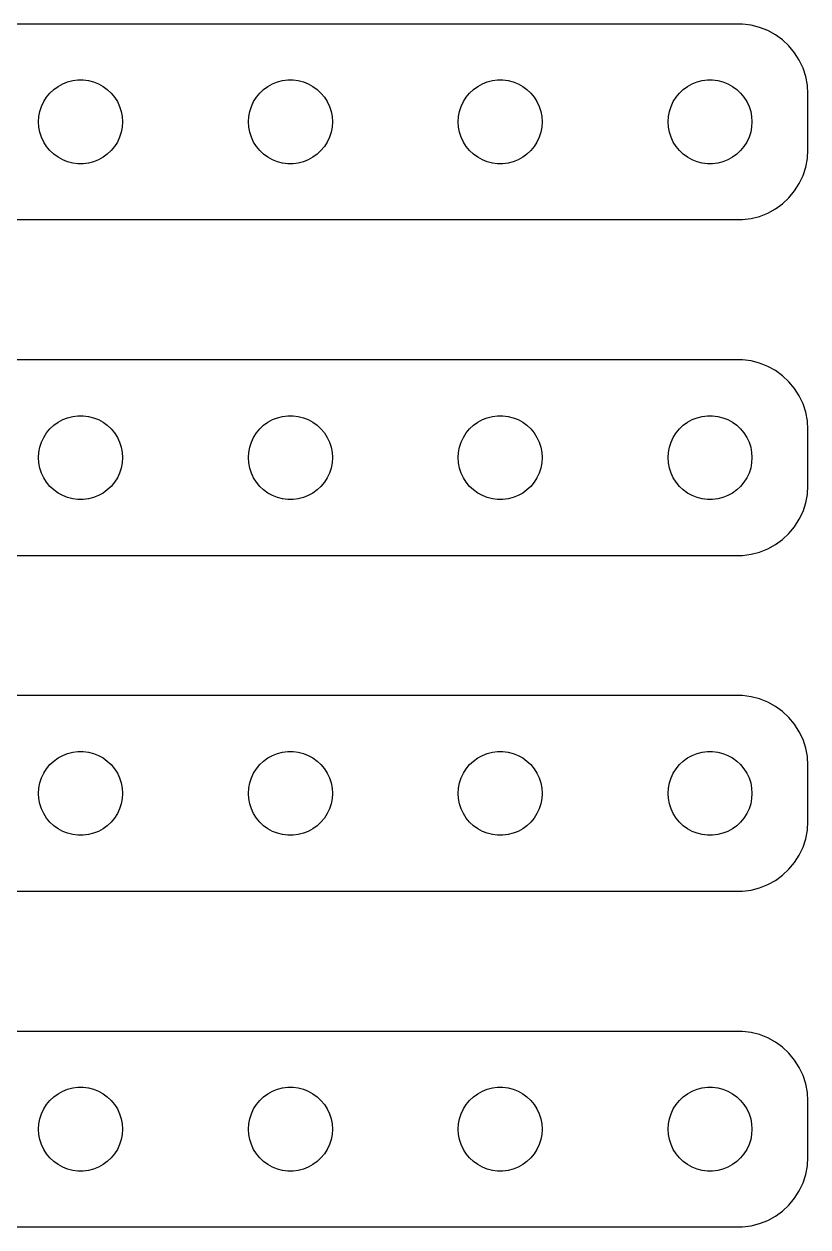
# Model space of a CAD drawing. Header units: metres. Extents: x -52 to 52, y 65 to 151.
# Drawn here: x -4 to 52, y 65 to 151 of the extents above; entities that cross this region are included whole.
import ezdxf

# ---------------------------------------------------------------- set-up
doc = ezdxf.new("R2010")
doc.units = ezdxf.units.M

msp = doc.modelspace()

# ---------------------------------------------------------------- linework, layer by layer
for p, q in [((47.3139, 150.99), (-47.3139, 150.99)), ((47.9369, 150.911), (47.3139, 150.99)), ((48.5451, 150.755), (47.9369, 150.911)), ((49.1289, 150.524), (48.5451, 150.755)), ((49.6791, 150.222), (49.1289, 150.524)), ((50.1871, 149.853), (49.6791, 150.222)), ((50.6448, 149.423), (50.1871, 149.853)), ((51.0451, 148.939), (50.6448, 149.423)), ((51.3815, 148.409), (51.0451, 148.939)), ((51.6489, 147.841), (51.3815, 148.409)), ((51.8429, 147.243), (51.6489, 147.841)), ((51.9606, 146.627), (51.8429, 147.243)), ((-2.1869, 146.054), (-1.91226, 146.312)), ((-1.91226, 146.312), (-1.60747, 146.533)), ((-1.60747, 146.533), (-1.27733, 146.714)), ((-1.27733, 146.714), (-0.92705, 146.853)), ((-0.92705, 146.853), (-0.56213, 146.947)), ((-0.56213, 146.947), (-0.18837, 146.994)), ((-0.18837, 146.994), (0.18837, 146.994)), ((0.18837, 146.994), (0.56213, 146.947)), ((0.56213, 146.947), (0.92705, 146.853)), ((0.92705, 146.853), (1.27733, 146.714)), ((1.27733, 146.714), (1.60747, 146.533)), ((1.60747, 146.533), (1.91226, 146.312)), ((1.91226, 146.312), (2.1869, 146.054)), ((12.8131, 146.054), (13.0877, 146.312)), ((13.0877, 146.312), (13.3925, 146.533)), ((13.3925, 146.533), (13.7227, 146.714)), ((13.7227, 146.714), (14.0729, 146.853)), ((14.0729, 146.853), (14.4379, 146.947)), ((14.4379, 146.947), (14.8116, 146.994)), ((14.8116, 146.994), (15.1884, 146.994)), ((15.1884, 146.994), (15.5621, 146.947)), ((15.5621, 146.947), (15.927, 146.853)), ((15.927, 146.853), (16.2773, 146.714)), ((16.2773, 146.714), (16.6075, 146.533)), ((16.6075, 146.533), (16.9123, 146.312)), ((16.9123, 146.312), (17.1869, 146.054)), ((27.8131, 146.054), (28.0877, 146.312)), ((28.0877, 146.312), (28.3925, 146.533)), ((28.3925, 146.533), (28.7227, 146.714)), ((28.7227, 146.714), (29.0729, 146.853)), ((29.0729, 146.853), (29.4379, 146.947)), ((29.4379, 146.947), (29.8116, 146.994)), ((29.8116, 146.994), (30.1884, 146.994)), ((30.1884, 146.994), (30.5621, 146.947)), ((30.5621, 146.947), (30.927, 146.853)), ((30.927, 146.853), (31.2773, 146.714)), ((31.2773, 146.714), (31.6075, 146.533)), ((31.6075, 146.533), (31.9123, 146.312)), ((31.9123, 146.312), (32.1869, 146.054)), ((42.8131, 146.054), (43.0877, 146.312)), ((43.0877, 146.312), (43.3925, 146.533)), ((43.3925, 146.533), (43.7227, 146.714)), ((43.7227, 146.714), (44.0729, 146.853)), ((44.0729, 146.853), (44.4379, 146.947)), ((44.4379, 146.947), (44.8116, 146.994)), ((44.8116, 146.994), (45.1884, 146.994)), ((45.1884, 146.994), (45.5621, 146.947)), ((45.5621, 146.947), (45.927, 146.853)), ((45.927, 146.853), (46.2773, 146.714)), ((46.2773, 146.714), (46.6075, 146.533)), ((46.6075, 146.533), (46.9123, 146.312)), ((46.9123, 146.312), (47.1869, 146.054)), ((52, 146), (51.9606, 146.627)), ((-2.78932, 145.104), (-2.62891, 145.445)), ((-2.62891, 145.445), (-2.42705, 145.763)), ((-2.42705, 145.763), (-2.1869, 146.054)), ((2.1869, 146.054), (2.42705, 145.763)), ((2.42705, 145.763), (2.62891, 145.445)), ((2.62891, 145.445), (2.78932, 145.104)), ((12.2107, 145.104), (12.3711, 145.445)), ((12.3711, 145.445), (12.5729, 145.763)), ((12.5729, 145.763), (12.8131, 146.054)), ((17.1869, 146.054), (17.427, 145.763)), ((17.427, 145.763), (17.6289, 145.445)), ((17.6289, 145.445), (17.7893, 145.104)), ((27.2107, 145.104), (27.3711, 145.445)), ((27.3711, 145.445), (27.5729, 145.763)), ((27.5729, 145.763), (27.8131, 146.054)), ((32.1869, 146.054), (32.427, 145.763)), ((32.427, 145.763), (32.6289, 145.445)), ((32.6289, 145.445), (32.7893, 145.104)), ((42.2107, 145.104), (42.3711, 145.445)), ((42.3711, 145.445), (42.5729, 145.763)), ((42.5729, 145.763), (42.8131, 146.054)), ((47.1869, 146.054), (47.427, 145.763)), ((47.427, 145.763), (47.6289, 145.445)), ((47.6289, 145.445), (47.7893, 145.104)), ((52, 142), (52, 146)), ((-2.97633, 144.376), (-2.90575, 144.746)), ((-2.90575, 144.746), (-2.78932, 145.104)), ((2.78932, 145.104), (2.90575, 144.746)), ((2.90575, 144.746), (2.97633, 144.376)), ((12.0237, 144.376), (12.0942, 144.746)), ((12.0942, 144.746), (12.2107, 145.104)), ((17.7893, 145.104), (17.9057, 144.746)), ((17.9057, 144.746), (17.9763, 144.376)), ((27.0237, 144.376), (27.0942, 144.746)), ((27.0942, 144.746), (27.2107, 145.104)), ((32.7893, 145.104), (32.9057, 144.746)), ((32.9057, 144.746), (32.9763, 144.376)), ((42.0237, 144.376), (42.0942, 144.746)), ((42.0942, 144.746), (42.2107, 145.104)), ((47.7893, 145.104), (47.9057, 144.746)), ((47.9057, 144.746), (47.9763, 144.376)), ((-3, 144), (-2.97633, 144.376)), ((-2.97633, 143.624), (-3, 144)), ((-2.90575, 143.254), (-2.97633, 143.624)), ((2.97633, 143.624), (2.90575, 143.254)), ((2.97633, 144.376), (3, 144)), ((3, 144), (2.97633, 143.624)), ((12, 144), (12.0237, 144.376)), ((12.0237, 143.624), (12, 144)), ((12.0942, 143.254), (12.0237, 143.624)), ((17.9763, 143.624), (17.9057, 143.254)), ((17.9763, 144.376), (18, 144)), ((18, 144), (17.9763, 143.624)), ((27, 144), (27.0237, 144.376)), ((27.0237, 143.624), (27, 144)), ((27.0942, 143.254), (27.0237, 143.624)), ((32.9763, 143.624), (32.9057, 143.254)), ((32.9763, 144.376), (33, 144)), ((33, 144), (32.9763, 143.624)), ((42, 144), (42.0237, 144.376)), ((42.0237, 143.624), (42, 144)), ((42.0942, 143.254), (42.0237, 143.624)), ((47.9763, 143.624), (47.9057, 143.254)), ((47.9763, 144.376), (48, 144)), ((48, 144), (47.9763, 143.624)), ((-2.78932, 142.896), (-2.90575, 143.254)), ((-2.62891, 142.555), (-2.78932, 142.896)), ((2.78932, 142.896), (2.62891, 142.555)), ((2.90575, 143.254), (2.78932, 142.896)), ((12.2107, 142.896), (12.0942, 143.254)), ((12.3711, 142.555), (12.2107, 142.896)), ((17.7893, 142.896), (17.6289, 142.555)), ((17.9057, 143.254), (17.7893, 142.896)), ((27.2107, 142.896), (27.0942, 143.254)), ((27.3711, 142.555), (27.2107, 142.896)), ((32.7893, 142.896), (32.6289, 142.555)), ((32.9057, 143.254), (32.7893, 142.896)), ((42.2107, 142.896), (42.0942, 143.254)), ((42.3711, 142.555), (42.2107, 142.896)), ((47.7893, 142.896), (47.6289, 142.555)), ((47.9057, 143.254), (47.7893, 142.896)), ((-2.42705, 142.237), (-2.62891, 142.555)), ((-2.1869, 141.946), (-2.42705, 142.237)), ((-1.91226, 141.688), (-2.1869, 141.946)), ((2.1869, 141.946), (1.91226, 141.688)), ((2.42705, 142.237), (2.1869, 141.946)), ((2.62891, 142.555), (2.42705, 142.237)), ((12.5729, 142.237), (12.3711, 142.555)), ((12.8131, 141.946), (12.5729, 142.237)), ((13.0877, 141.688), (12.8131, 141.946)), ((17.1869, 141.946), (16.9123, 141.688)), ((17.427, 142.237), (17.1869, 141.946)), ((17.6289, 142.555), (17.427, 142.237)), ((27.5729, 142.237), (27.3711, 142.555)), ((27.8131, 141.946), (27.5729, 142.237)), ((28.0877, 141.688), (27.8131, 141.946)), ((32.1869, 141.946), (31.9123, 141.688)), ((32.427, 142.237), (32.1869, 141.946)), ((32.6289, 142.555), (32.427, 142.237)), ((42.5729, 142.237), (42.3711, 142.555)), ((42.8131, 141.946), (42.5729, 142.237)), ((43.0877, 141.688), (42.8131, 141.946)), ((47.1869, 141.946), (46.9123, 141.688)), ((47.427, 142.237), (47.1869, 141.946)), ((47.6289, 142.555), (47.427, 142.237)), ((51.9606, 141.373), (52, 142)), ((-1.60747, 141.467), (-1.91226, 141.688)), ((-1.27733, 141.286), (-1.60747, 141.467)), ((-0.92705, 141.147), (-1.27733, 141.286)), ((-0.56213, 141.053), (-0.92705, 141.147)), ((-0.18837, 141.006), (-0.56213, 141.053)), ((0.56213, 141.053), (0.18837, 141.006)), ((0.92705, 141.147), (0.56213, 141.053)), ((1.27733, 141.286), (0.92705, 141.147)), ((1.60747, 141.467), (1.27733, 141.286)), ((1.91226, 141.688), (1.60747, 141.467)), ((13.3925, 141.467), (13.0877, 141.688)), ((13.7227, 141.286), (13.3925, 141.467)), ((14.0729, 141.147), (13.7227, 141.286)), ((14.4379, 141.053), (14.0729, 141.147)), ((14.8116, 141.006), (14.4379, 141.053)), ((15.5621, 141.053), (15.1884, 141.006)), ((15.927, 141.147), (15.5621, 141.053)), ((16.2773, 141.286), (15.927, 141.147)), ((16.6075, 141.467), (16.2773, 141.286)), ((16.9123, 141.688), (16.6075, 141.467)), ((28.3925, 141.467), (28.0877, 141.688)), ((28.7227, 141.286), (28.3925, 141.467)), ((29.0729, 141.147), (28.7227, 141.286)), ((29.4379, 141.053), (29.0729, 141.147)), ((29.8116, 141.006), (29.4379, 141.053)), ((30.5621, 141.053), (30.1884, 141.006)), ((30.927, 141.147), (30.5621, 141.053)), ((31.2773, 141.286), (30.927, 141.147)), ((31.6075, 141.467), (31.2773, 141.286)), ((31.9123, 141.688), (31.6075, 141.467)), ((43.3925, 141.467), (43.0877, 141.688)), ((43.7227, 141.286), (43.3925, 141.467)), ((44.0729, 141.147), (43.7227, 141.286)), ((44.4379, 141.053), (44.0729, 141.147)), ((44.8116, 141.006), (44.4379, 141.053)), ((45.5621, 141.053), (45.1884, 141.006)), ((45.927, 141.147), (45.5621, 141.053)), ((46.2773, 141.286), (45.927, 141.147)), ((46.6075, 141.467), (46.2773, 141.286)), ((46.9123, 141.688), (46.6075, 141.467)), ((51.8429, 140.757), (51.9606, 141.373)), ((0.18837, 141.006), (-0.18837, 141.006)), ((15.1884, 141.006), (14.8116, 141.006)), ((30.1884, 141.006), (29.8116, 141.006)), ((45.1884, 141.006), (44.8116, 141.006)), ((51.3815, 139.591), (51.6489, 140.159)), ((51.6489, 140.159), (51.8429, 140.757)), ((51.0451, 139.061), (51.3815, 139.591)), ((50.1871, 138.147), (50.6448, 138.577)), ((50.6448, 138.577), (51.0451, 139.061)), ((49.1289, 137.476), (49.6791, 137.778)), ((49.6791, 137.778), (50.1871, 138.147)), ((-47.3139, 137.01), (47.3139, 137.01)), ((47.3139, 137.01), (47.9369, 137.089)), ((47.9369, 137.089), (48.5451, 137.245)), ((48.5451, 137.245), (49.1289, 137.476)), ((47.3139, 126.99), (-47.3139, 126.99)), ((47.9369, 126.911), (47.3139, 126.99)), ((48.5451, 126.755), (47.9369, 126.911)), ((49.1289, 126.524), (48.5451, 126.755)), ((49.6791, 126.222), (49.1289, 126.524)), ((50.1871, 125.853), (49.6791, 126.222)), ((50.6448, 125.423), (50.1871, 125.853)), ((51.0451, 124.939), (50.6448, 125.423)), ((51.3815, 124.409), (51.0451, 124.939)), ((51.6489, 123.841), (51.3815, 124.409)), ((51.8429, 123.243), (51.6489, 123.841)), ((-0.56213, 122.947), (-0.18837, 122.994)), ((-0.18837, 122.994), (0.18837, 122.994)), ((0.18837, 122.994), (0.56213, 122.947)), ((14.4379, 122.947), (14.8116, 122.994)), ((14.8116, 122.994), (15.1884, 122.994)), ((15.1884, 122.994), (15.5621, 122.947)), ((29.4379, 122.947), (29.8116, 122.994)), ((29.8116, 122.994), (30.1884, 122.994)), ((30.1884, 122.994), (30.5621, 122.947)), ((44.4379, 122.947), (44.8116, 122.994)), ((44.8116, 122.994), (45.1884, 122.994)), ((45.1884, 122.994), (45.5621, 122.947)), ((51.9606, 122.627), (51.8429, 123.243)), ((-2.1869, 122.054), (-1.91226, 122.312)), ((-1.91226, 122.312), (-1.60747, 122.533)), ((-1.60747, 122.533), (-1.27733, 122.714)), ((-1.27733, 122.714), (-0.92705, 122.853)), ((-0.92705, 122.853), (-0.56213, 122.947)), ((0.56213, 122.947), (0.92705, 122.853)), ((0.92705, 122.853), (1.27733, 122.714)), ((1.27733, 122.714), (1.60747, 122.533)), ((1.60747, 122.533), (1.91226, 122.312)), ((1.91226, 122.312), (2.1869, 122.054)), ((12.8131, 122.054), (13.0877, 122.312)), ((13.0877, 122.312), (13.3925, 122.533)), ((13.3925, 122.533), (13.7227, 122.714)), ((13.7227, 122.714), (14.0729, 122.853)), ((14.0729, 122.853), (14.4379, 122.947)), ((15.5621, 122.947), (15.927, 122.853)), ((15.927, 122.853), (16.2773, 122.714)), ((16.2773, 122.714), (16.6075, 122.533)), ((16.6075, 122.533), (16.9123, 122.312)), ((16.9123, 122.312), (17.1869, 122.054)), ((27.8131, 122.054), (28.0877, 122.312)), ((28.0877, 122.312), (28.3925, 122.533)), ((28.3925, 122.533), (28.7227, 122.714)), ((28.7227, 122.714), (29.0729, 122.853)), ((29.0729, 122.853), (29.4379, 122.947)), ((30.5621, 122.947), (30.927, 122.853)), ((30.927, 122.853), (31.2773, 122.714)), ((31.2773, 122.714), (31.6075, 122.533)), ((31.6075, 122.533), (31.9123, 122.312)), ((31.9123, 122.312), (32.1869, 122.054)), ((42.8131, 122.054), (43.0877, 122.312)), ((43.0877, 122.312), (43.3925, 122.533)), ((43.3925, 122.533), (43.7227, 122.714)), ((43.7227, 122.714), (44.0729, 122.853)), ((44.0729, 122.853), (44.4379, 122.947)), ((45.5621, 122.947), (45.927, 122.853)), ((45.927, 122.853), (46.2773, 122.714)), ((46.2773, 122.714), (46.6075, 122.533)), ((46.6075, 122.533), (46.9123, 122.312)), ((46.9123, 122.312), (47.1869, 122.054)), ((52, 122), (51.9606, 122.627)), ((-2.78932, 121.104), (-2.62891, 121.445)), ((-2.62891, 121.445), (-2.42705, 121.763)), ((-2.42705, 121.763), (-2.1869, 122.054)), ((2.1869, 122.054), (2.42705, 121.763)), ((2.42705, 121.763), (2.62891, 121.445)), ((2.62891, 121.445), (2.78932, 121.104)), ((12.2107, 121.104), (12.3711, 121.445)), ((12.3711, 121.445), (12.5729, 121.763)), ((12.5729, 121.763), (12.8131, 122.054)), ((17.1869, 122.054), (17.427, 121.763)), ((17.427, 121.763), (17.6289, 121.445)), ((17.6289, 121.445), (17.7893, 121.104)), ((27.2107, 121.104), (27.3711, 121.445)), ((27.3711, 121.445), (27.5729, 121.763)), ((27.5729, 121.763), (27.8131, 122.054)), ((32.1869, 122.054), (32.427, 121.763)), ((32.427, 121.763), (32.6289, 121.445)), ((32.6289, 121.445), (32.7893, 121.104)), ((42.2107, 121.104), (42.3711, 121.445)), ((42.3711, 121.445), (42.5729, 121.763)), ((42.5729, 121.763), (42.8131, 122.054)), ((47.1869, 122.054), (47.427, 121.763)), ((47.427, 121.763), (47.6289, 121.445)), ((47.6289, 121.445), (47.7893, 121.104)), ((52, 118), (52, 122)), ((-3, 120), (-2.97633, 120.376)), ((-2.97633, 120.376), (-2.90575, 120.746)), ((-2.90575, 120.746), (-2.78932, 121.104)), ((2.78932, 121.104), (2.90575, 120.746)), ((2.90575, 120.746), (2.97633, 120.376)), ((2.97633, 120.376), (3, 120)), ((12, 120), (12.0237, 120.376)), ((12.0237, 120.376), (12.0942, 120.746)), ((12.0942, 120.746), (12.2107, 121.104)), ((17.7893, 121.104), (17.9057, 120.746)), ((17.9057, 120.746), (17.9763, 120.376)), ((17.9763, 120.376), (18, 120)), ((27, 120), (27.0237, 120.376)), ((27.0237, 120.376), (27.0942, 120.746)), ((27.0942, 120.746), (27.2107, 121.104)), ((32.7893, 121.104), (32.9057, 120.746)), ((32.9057, 120.746), (32.9763, 120.376)), ((32.9763, 120.376), (33, 120)), ((42, 120), (42.0237, 120.376)), ((42.0237, 120.376), (42.0942, 120.746)), ((42.0942, 120.746), (42.2107, 121.104)), ((47.7893, 121.104), (47.9057, 120.746)), ((47.9057, 120.746), (47.9763, 120.376)), ((47.9763, 120.376), (48, 120)), ((-2.97633, 119.624), (-3, 120)), ((-2.90575, 119.254), (-2.97633, 119.624)), ((2.97633, 119.624), (2.90575, 119.254)), ((3, 120), (2.97633, 119.624)), ((12.0237, 119.624), (12, 120)), ((12.0942, 119.254), (12.0237, 119.624)), ((17.9763, 119.624), (17.9057, 119.254)), ((18, 120), (17.9763, 119.624)), ((27.0237, 119.624), (27, 120)), ((27.0942, 119.254), (27.0237, 119.624)), ((32.9763, 119.624), (32.9057, 119.254)), ((33, 120), (32.9763, 119.624)), ((42.0237, 119.624), (42, 120)), ((42.0942, 119.254), (42.0237, 119.624)), ((47.9763, 119.624), (47.9057, 119.254)), ((48, 120), (47.9763, 119.624)), ((-2.78932, 118.896), (-2.90575, 119.254)), ((-2.62891, 118.555), (-2.78932, 118.896)), ((2.78932, 118.896), (2.62891, 118.555)), ((2.90575, 119.254), (2.78932, 118.896)), ((12.2107, 118.896), (12.0942, 119.254)), ((12.3711, 118.555), (12.2107, 118.896)), ((17.7893, 118.896), (17.6289, 118.555)), ((17.9057, 119.254), (17.7893, 118.896)), ((27.2107, 118.896), (27.0942, 119.254)), ((27.3711, 118.555), (27.2107, 118.896)), ((32.7893, 118.896), (32.6289, 118.555)), ((32.9057, 119.254), (32.7893, 118.896)), ((42.2107, 118.896), (42.0942, 119.254)), ((42.3711, 118.555), (42.2107, 118.896)), ((47.7893, 118.896), (47.6289, 118.555)), ((47.9057, 119.254), (47.7893, 118.896)), ((-2.42705, 118.237), (-2.62891, 118.555)), ((-2.1869, 117.946), (-2.42705, 118.237)), ((-1.91226, 117.688), (-2.1869, 117.946)), ((2.1869, 117.946), (1.91226, 117.688)), ((2.42705, 118.237), (2.1869, 117.946)), ((2.62891, 118.555), (2.42705, 118.237)), ((12.5729, 118.237), (12.3711, 118.555)), ((12.8131, 117.946), (12.5729, 118.237)), ((13.0877, 117.688), (12.8131, 117.946)), ((17.1869, 117.946), (16.9123, 117.688)), ((17.427, 118.237), (17.1869, 117.946)), ((17.6289, 118.555), (17.427, 118.237)), ((27.5729, 118.237), (27.3711, 118.555)), ((27.8131, 117.946), (27.5729, 118.237)), ((28.0877, 117.688), (27.8131, 117.946)), ((32.1869, 117.946), (31.9123, 117.688)), ((32.427, 118.237), (32.1869, 117.946)), ((32.6289, 118.555), (32.427, 118.237)), ((42.5729, 118.237), (42.3711, 118.555)), ((42.8131, 117.946), (42.5729, 118.237)), ((43.0877, 117.688), (42.8131, 117.946)), ((47.1869, 117.946), (46.9123, 117.688)), ((47.427, 118.237), (47.1869, 117.946)), ((47.6289, 118.555), (47.427, 118.237)), ((51.9606, 117.373), (52, 118)), ((-1.60747, 117.467), (-1.91226, 117.688)), ((-1.27733, 117.286), (-1.60747, 117.467)), ((-0.92705, 117.147), (-1.27733, 117.286)), ((-0.56213, 117.053), (-0.92705, 117.147)), ((-0.18837, 117.006), (-0.56213, 117.053)), ((0.18837, 117.006), (-0.18837, 117.006)), ((0.56213, 117.053), (0.18837, 117.006)), ((0.92705, 117.147), (0.56213, 117.053)), ((1.27733, 117.286), (0.92705, 117.147)), ((1.60747, 117.467), (1.27733, 117.286)), ((1.91226, 117.688), (1.60747, 117.467)), ((13.3925, 117.467), (13.0877, 117.688)), ((13.7227, 117.286), (13.3925, 117.467)), ((14.0729, 117.147), (13.7227, 117.286)), ((14.4379, 117.053), (14.0729, 117.147)), ((14.8116, 117.006), (14.4379, 117.053)), ((15.1884, 117.006), (14.8116, 117.006)), ((15.5621, 117.053), (15.1884, 117.006)), ((15.927, 117.147), (15.5621, 117.053)), ((16.2773, 117.286), (15.927, 117.147)), ((16.6075, 117.467), (16.2773, 117.286)), ((16.9123, 117.688), (16.6075, 117.467)), ((28.3925, 117.467), (28.0877, 117.688)), ((28.7227, 117.286), (28.3925, 117.467)), ((29.0729, 117.147), (28.7227, 117.286)), ((29.4379, 117.053), (29.0729, 117.147)), ((29.8116, 117.006), (29.4379, 117.053)), ((30.1884, 117.006), (29.8116, 117.006)), ((30.5621, 117.053), (30.1884, 117.006)), ((30.927, 117.147), (30.5621, 117.053)), ((31.2773, 117.286), (30.927, 117.147)), ((31.6075, 117.467), (31.2773, 117.286)), ((31.9123, 117.688), (31.6075, 117.467)), ((43.3925, 117.467), (43.0877, 117.688)), ((43.7227, 117.286), (43.3925, 117.467)), ((44.0729, 117.147), (43.7227, 117.286)), ((44.4379, 117.053), (44.0729, 117.147)), ((44.8116, 117.006), (44.4379, 117.053)), ((45.1884, 117.006), (44.8116, 117.006)), ((45.5621, 117.053), (45.1884, 117.006)), ((45.927, 117.147), (45.5621, 117.053)), ((46.2773, 117.286), (45.927, 117.147)), ((46.6075, 117.467), (46.2773, 117.286)), ((46.9123, 117.688), (46.6075, 117.467)), ((51.8429, 116.757), (51.9606, 117.373)), ((51.3815, 115.591), (51.6489, 116.159)), ((51.6489, 116.159), (51.8429, 116.757)), ((51.0451, 115.061), (51.3815, 115.591)), ((50.1871, 114.147), (50.6448, 114.577)), ((50.6448, 114.577), (51.0451, 115.061)), ((49.1289, 113.476), (49.6791, 113.778)), ((49.6791, 113.778), (50.1871, 114.147)), ((-47.3139, 113.01), (47.3139, 113.01)), ((47.3139, 113.01), (47.9369, 113.089)), ((47.9369, 113.089), (48.5451, 113.245)), ((48.5451, 113.245), (49.1289, 113.476)), ((47.3139, 102.99), (-47.3139, 102.99)), ((47.9369, 102.911), (47.3139, 102.99)), ((48.5451, 102.755), (47.9369, 102.911)), ((49.1289, 102.524), (48.5451, 102.755)), ((49.6791, 102.222), (49.1289, 102.524)), ((50.1871, 101.853), (49.6791, 102.222)), ((50.6448, 101.423), (50.1871, 101.853)), ((51.0451, 100.939), (50.6448, 101.423)), ((51.3815, 100.409), (51.0451, 100.939)), ((51.6489, 99.8406), (51.3815, 100.409)), ((51.8429, 99.2434), (51.6489, 99.8406)), ((-0.92705, 98.8532), (-0.56213, 98.9469)), ((-0.56213, 98.9469), (-0.18837, 98.9941)), ((-0.18837, 98.9941), (0.18837, 98.9941)), ((0.18837, 98.9941), (0.56213, 98.9469)), ((0.56213, 98.9469), (0.92705, 98.8532)), ((14.0729, 98.8532), (14.4379, 98.9469)), ((14.4379, 98.9469), (14.8116, 98.9941)), ((14.8116, 98.9941), (15.1884, 98.9941)), ((15.1884, 98.9941), (15.5621, 98.9469)), ((15.5621, 98.9469), (15.927, 98.8532)), ((29.0729, 98.8532), (29.4379, 98.9469)), ((29.4379, 98.9469), (29.8116, 98.9941)), ((29.8116, 98.9941), (30.1884, 98.9941)), ((30.1884, 98.9941), (30.5621, 98.9469)), ((30.5621, 98.9469), (30.927, 98.8532)), ((44.0729, 98.8532), (44.4379, 98.9469)), ((44.4379, 98.9469), (44.8116, 98.9941)), ((44.8116, 98.9941), (45.1884, 98.9941)), ((45.1884, 98.9941), (45.5621, 98.9469)), ((45.5621, 98.9469), (45.927, 98.8532)), ((51.9606, 98.6267), (51.8429, 99.2434)), ((-2.42705, 97.7634), (-2.1869, 98.0536)), ((-2.1869, 98.0536), (-1.91226, 98.3115)), ((-1.91226, 98.3115), (-1.60747, 98.533)), ((-1.60747, 98.533), (-1.27733, 98.7145)), ((-1.27733, 98.7145), (-0.92705, 98.8532)), ((0.92705, 98.8532), (1.27733, 98.7145)), ((1.27733, 98.7145), (1.60747, 98.533)), ((1.60747, 98.533), (1.91226, 98.3115)), ((1.91226, 98.3115), (2.1869, 98.0536)), ((2.1869, 98.0536), (2.42705, 97.7634)), ((12.5729, 97.7634), (12.8131, 98.0536)), ((12.8131, 98.0536), (13.0877, 98.3115)), ((13.0877, 98.3115), (13.3925, 98.533)), ((13.3925, 98.533), (13.7227, 98.7145)), ((13.7227, 98.7145), (14.0729, 98.8532)), ((15.927, 98.8532), (16.2773, 98.7145)), ((16.2773, 98.7145), (16.6075, 98.533)), ((16.6075, 98.533), (16.9123, 98.3115)), ((16.9123, 98.3115), (17.1869, 98.0536)), ((17.1869, 98.0536), (17.427, 97.7634)), ((27.5729, 97.7634), (27.8131, 98.0536)), ((27.8131, 98.0536), (28.0877, 98.3115)), ((28.0877, 98.3115), (28.3925, 98.533)), ((28.3925, 98.533), (28.7227, 98.7145)), ((28.7227, 98.7145), (29.0729, 98.8532)), ((30.927, 98.8532), (31.2773, 98.7145)), ((31.2773, 98.7145), (31.6075, 98.533)), ((31.6075, 98.533), (31.9123, 98.3115)), ((31.9123, 98.3115), (32.1869, 98.0536)), ((32.1869, 98.0536), (32.427, 97.7634)), ((42.5729, 97.7634), (42.8131, 98.0536)), ((42.8131, 98.0536), (43.0877, 98.3115)), ((43.0877, 98.3115), (43.3925, 98.533)), ((43.3925, 98.533), (43.7227, 98.7145)), ((43.7227, 98.7145), (44.0729, 98.8532)), ((45.927, 98.8532), (46.2773, 98.7145)), ((46.2773, 98.7145), (46.6075, 98.533)), ((46.6075, 98.533), (46.9123, 98.3115)), ((46.9123, 98.3115), (47.1869, 98.0536)), ((47.1869, 98.0536), (47.427, 97.7634)), ((52, 98), (51.9606, 98.6267)), ((-2.78932, 97.1044), (-2.62891, 97.4453)), ((-2.62891, 97.4453), (-2.42705, 97.7634)), ((2.42705, 97.7634), (2.62891, 97.4453)), ((2.62891, 97.4453), (2.78932, 97.1044)), ((12.2107, 97.1044), (12.3711, 97.4453)), ((12.3711, 97.4453), (12.5729, 97.7634)), ((17.427, 97.7634), (17.6289, 97.4453)), ((17.6289, 97.4453), (17.7893, 97.1044)), ((27.2107, 97.1044), (27.3711, 97.4453)), ((27.3711, 97.4453), (27.5729, 97.7634)), ((32.427, 97.7634), (32.6289, 97.4453)), ((32.6289, 97.4453), (32.7893, 97.1044)), ((42.2107, 97.1044), (42.3711, 97.4453)), ((42.3711, 97.4453), (42.5729, 97.7634)), ((47.427, 97.7634), (47.6289, 97.4453)), ((47.6289, 97.4453), (47.7893, 97.1044)), ((52, 94), (52, 98)), ((-3, 96), (-2.97633, 96.376)), ((-2.97633, 96.376), (-2.90575, 96.7461)), ((-2.90575, 96.7461), (-2.78932, 97.1044)), ((2.78932, 97.1044), (2.90575, 96.7461)), ((2.90575, 96.7461), (2.97633, 96.376)), ((2.97633, 96.376), (3, 96)), ((12, 96), (12.0237, 96.376)), ((12.0237, 96.376), (12.0942, 96.7461)), ((12.0942, 96.7461), (12.2107, 97.1044)), ((17.7893, 97.1044), (17.9057, 96.7461)), ((17.9057, 96.7461), (17.9763, 96.376)), ((17.9763, 96.376), (18, 96)), ((27, 96), (27.0237, 96.376)), ((27.0237, 96.376), (27.0942, 96.7461)), ((27.0942, 96.7461), (27.2107, 97.1044)), ((32.7893, 97.1044), (32.9057, 96.7461)), ((32.9057, 96.7461), (32.9763, 96.376)), ((32.9763, 96.376), (33, 96)), ((42, 96), (42.0237, 96.376)), ((42.0237, 96.376), (42.0942, 96.7461)), ((42.0942, 96.7461), (42.2107, 97.1044)), ((47.7893, 97.1044), (47.9057, 96.7461)), ((47.9057, 96.7461), (47.9763, 96.376)), ((47.9763, 96.376), (48, 96)), ((-2.97633, 95.624), (-3, 96)), ((-2.90575, 95.2539), (-2.97633, 95.624)), ((2.97633, 95.624), (2.90575, 95.2539)), ((3, 96), (2.97633, 95.624)), ((12.0237, 95.624), (12, 96)), ((12.0942, 95.2539), (12.0237, 95.624)), ((17.9763, 95.624), (17.9057, 95.2539)), ((18, 96), (17.9763, 95.624)), ((27.0237, 95.624), (27, 96)), ((27.0942, 95.2539), (27.0237, 95.624)), ((32.9763, 95.624), (32.9057, 95.2539)), ((33, 96), (32.9763, 95.624)), ((42.0237, 95.624), (42, 96)), ((42.0942, 95.2539), (42.0237, 95.624)), ((47.9763, 95.624), (47.9057, 95.2539)), ((48, 96), (47.9763, 95.624)), ((-2.78932, 94.8956), (-2.90575, 95.2539)), ((-2.62891, 94.5547), (-2.78932, 94.8956)), ((2.78932, 94.8956), (2.62891, 94.5547)), ((2.90575, 95.2539), (2.78932, 94.8956)), ((12.2107, 94.8956), (12.0942, 95.2539)), ((12.3711, 94.5547), (12.2107, 94.8956)), ((17.7893, 94.8956), (17.6289, 94.5547)), ((17.9057, 95.2539), (17.7893, 94.8956)), ((27.2107, 94.8956), (27.0942, 95.2539)), ((27.3711, 94.5547), (27.2107, 94.8956)), ((32.7893, 94.8956), (32.6289, 94.5547)), ((32.9057, 95.2539), (32.7893, 94.8956)), ((42.2107, 94.8956), (42.0942, 95.2539)), ((42.3711, 94.5547), (42.2107, 94.8956)), ((47.7893, 94.8956), (47.6289, 94.5547)), ((47.9057, 95.2539), (47.7893, 94.8956)), ((-2.42705, 94.2366), (-2.62891, 94.5547)), ((-2.1869, 93.9464), (-2.42705, 94.2366)), ((-1.91226, 93.6885), (-2.1869, 93.9464)), ((2.1869, 93.9464), (1.91226, 93.6885)), ((2.42705, 94.2366), (2.1869, 93.9464)), ((2.62891, 94.5547), (2.42705, 94.2366)), ((12.5729, 94.2366), (12.3711, 94.5547)), ((12.8131, 93.9464), (12.5729, 94.2366)), ((13.0877, 93.6885), (12.8131, 93.9464)), ((17.1869, 93.9464), (16.9123, 93.6885)), ((17.427, 94.2366), (17.1869, 93.9464)), ((17.6289, 94.5547), (17.427, 94.2366)), ((27.5729, 94.2366), (27.3711, 94.5547)), ((27.8131, 93.9464), (27.5729, 94.2366)), ((28.0877, 93.6885), (27.8131, 93.9464)), ((32.1869, 93.9464), (31.9123, 93.6885)), ((32.427, 94.2366), (32.1869, 93.9464)), ((32.6289, 94.5547), (32.427, 94.2366)), ((42.5729, 94.2366), (42.3711, 94.5547)), ((42.8131, 93.9464), (42.5729, 94.2366)), ((43.0877, 93.6885), (42.8131, 93.9464)), ((47.1869, 93.9464), (46.9123, 93.6885)), ((47.427, 94.2366), (47.1869, 93.9464)), ((47.6289, 94.5547), (47.427, 94.2366)), ((51.9606, 93.3733), (52, 94)), ((-1.60747, 93.467), (-1.91226, 93.6885)), ((-1.27733, 93.2855), (-1.60747, 93.467)), ((-0.92705, 93.1468), (-1.27733, 93.2855)), ((-0.56213, 93.0531), (-0.92705, 93.1468)), ((-0.18837, 93.0059), (-0.56213, 93.0531)), ((0.18837, 93.0059), (-0.18837, 93.0059)), ((0.56213, 93.0531), (0.18837, 93.0059)), ((0.92705, 93.1468), (0.56213, 93.0531)), ((1.27733, 93.2855), (0.92705, 93.1468)), ((1.60747, 93.467), (1.27733, 93.2855)), ((1.91226, 93.6885), (1.60747, 93.467)), ((13.3925, 93.467), (13.0877, 93.6885)), ((13.7227, 93.2855), (13.3925, 93.467)), ((14.0729, 93.1468), (13.7227, 93.2855)), ((14.4379, 93.0531), (14.0729, 93.1468)), ((14.8116, 93.0059), (14.4379, 93.0531)), ((15.1884, 93.0059), (14.8116, 93.0059)), ((15.5621, 93.0531), (15.1884, 93.0059)), ((15.927, 93.1468), (15.5621, 93.0531)), ((16.2773, 93.2855), (15.927, 93.1468)), ((16.6075, 93.467), (16.2773, 93.2855)), ((16.9123, 93.6885), (16.6075, 93.467)), ((28.3925, 93.467), (28.0877, 93.6885)), ((28.7227, 93.2855), (28.3925, 93.467)), ((29.0729, 93.1468), (28.7227, 93.2855)), ((29.4379, 93.0531), (29.0729, 93.1468)), ((29.8116, 93.0059), (29.4379, 93.0531)), ((30.1884, 93.0059), (29.8116, 93.0059)), ((30.5621, 93.0531), (30.1884, 93.0059)), ((30.927, 93.1468), (30.5621, 93.0531)), ((31.2773, 93.2855), (30.927, 93.1468)), ((31.6075, 93.467), (31.2773, 93.2855)), ((31.9123, 93.6885), (31.6075, 93.467)), ((43.3925, 93.467), (43.0877, 93.6885)), ((43.7227, 93.2855), (43.3925, 93.467)), ((44.0729, 93.1468), (43.7227, 93.2855)), ((44.4379, 93.0531), (44.0729, 93.1468)), ((44.8116, 93.0059), (44.4379, 93.0531)), ((45.1884, 93.0059), (44.8116, 93.0059)), ((45.5621, 93.0531), (45.1884, 93.0059)), ((45.927, 93.1468), (45.5621, 93.0531)), ((46.2773, 93.2855), (45.927, 93.1468)), ((46.6075, 93.467), (46.2773, 93.2855)), ((46.9123, 93.6885), (46.6075, 93.467)), ((51.8429, 92.7566), (51.9606, 93.3733)), ((51.3815, 91.5912), (51.6489, 92.1594)), ((51.6489, 92.1594), (51.8429, 92.7566)), ((51.0451, 91.0611), (51.3815, 91.5912)), ((50.1871, 90.1474), (50.6448, 90.5773)), ((50.6448, 90.5773), (51.0451, 91.0611)), ((48.5451, 89.2447), (49.1289, 89.4759)), ((49.1289, 89.4759), (49.6791, 89.7784)), ((49.6791, 89.7784), (50.1871, 90.1474)), ((-47.3139, 89.0099), (47.3139, 89.0099)), ((47.3139, 89.0099), (47.9369, 89.0886)), ((47.9369, 89.0886), (48.5451, 89.2447)), ((47.3139, 78.9901), (-47.3139, 78.9901)), ((47.9369, 78.9114), (47.3139, 78.9901)), ((48.5451, 78.7553), (47.9369, 78.9114)), ((49.1289, 78.5241), (48.5451, 78.7553)), ((49.6791, 78.2216), (49.1289, 78.5241)), ((50.1871, 77.8526), (49.6791, 78.2216)), ((50.6448, 77.4227), (50.1871, 77.8526)), ((51.0451, 76.9389), (50.6448, 77.4227)), ((51.3815, 76.4088), (51.0451, 76.9389)), ((51.6489, 75.8406), (51.3815, 76.4088)), ((51.8429, 75.2434), (51.6489, 75.8406)), ((-1.27733, 74.7145), (-0.92705, 74.8532)), ((-0.92705, 74.8532), (-0.56213, 74.9469)), ((-0.56213, 74.9469), (-0.18837, 74.9941)), ((-0.18837, 74.9941), (0.18837, 74.9941)), ((0.18837, 74.9941), (0.56213, 74.9469)), ((0.56213, 74.9469), (0.92705, 74.8532)), ((0.92705, 74.8532), (1.27733, 74.7145)), ((13.7227, 74.7145), (14.0729, 74.8532)), ((14.0729, 74.8532), (14.4379, 74.9469)), ((14.4379, 74.9469), (14.8116, 74.9941)), ((14.8116, 74.9941), (15.1884, 74.9941)), ((15.1884, 74.9941), (15.5621, 74.9469)), ((15.5621, 74.9469), (15.927, 74.8532)), ((15.927, 74.8532), (16.2773, 74.7145)), ((28.7227, 74.7145), (29.0729, 74.8532)), ((29.0729, 74.8532), (29.4379, 74.9469)), ((29.4379, 74.9469), (29.8116, 74.9941)), ((29.8116, 74.9941), (30.1884, 74.9941)), ((30.1884, 74.9941), (30.5621, 74.9469)), ((30.5621, 74.9469), (30.927, 74.8532)), ((30.927, 74.8532), (31.2773, 74.7145)), ((43.7227, 74.7145), (44.0729, 74.8532)), ((44.0729, 74.8532), (44.4379, 74.9469)), ((44.4379, 74.9469), (44.8116, 74.9941)), ((44.8116, 74.9941), (45.1884, 74.9941)), ((45.1884, 74.9941), (45.5621, 74.9469)), ((45.5621, 74.9469), (45.927, 74.8532)), ((45.927, 74.8532), (46.2773, 74.7145)), ((51.9606, 74.6267), (51.8429, 75.2434)), ((-2.42705, 73.7634), (-2.1869, 74.0536)), ((-2.1869, 74.0536), (-1.91226, 74.3115)), ((-1.91226, 74.3115), (-1.60747, 74.533)), ((-1.60747, 74.533), (-1.27733, 74.7145)), ((1.27733, 74.7145), (1.60747, 74.533)), ((1.60747, 74.533), (1.91226, 74.3115)), ((1.91226, 74.3115), (2.1869, 74.0536)), ((2.1869, 74.0536), (2.42705, 73.7634)), ((12.5729, 73.7634), (12.8131, 74.0536)), ((12.8131, 74.0536), (13.0877, 74.3115)), ((13.0877, 74.3115), (13.3925, 74.533)), ((13.3925, 74.533), (13.7227, 74.7145)), ((16.2773, 74.7145), (16.6075, 74.533)), ((16.6075, 74.533), (16.9123, 74.3115)), ((16.9123, 74.3115), (17.1869, 74.0536)), ((17.1869, 74.0536), (17.427, 73.7634)), ((27.5729, 73.7634), (27.8131, 74.0536)), ((27.8131, 74.0536), (28.0877, 74.3115)), ((28.0877, 74.3115), (28.3925, 74.533)), ((28.3925, 74.533), (28.7227, 74.7145)), ((31.2773, 74.7145), (31.6075, 74.533)), ((31.6075, 74.533), (31.9123, 74.3115)), ((31.9123, 74.3115), (32.1869, 74.0536)), ((32.1869, 74.0536), (32.427, 73.7634)), ((42.5729, 73.7634), (42.8131, 74.0536)), ((42.8131, 74.0536), (43.0877, 74.3115)), ((43.0877, 74.3115), (43.3925, 74.533)), ((43.3925, 74.533), (43.7227, 74.7145)), ((46.2773, 74.7145), (46.6075, 74.533)), ((46.6075, 74.533), (46.9123, 74.3115)), ((46.9123, 74.3115), (47.1869, 74.0536)), ((47.1869, 74.0536), (47.427, 73.7634)), ((52, 74), (51.9606, 74.6267)), ((52, 70), (52, 74)), ((-2.90575, 72.7461), (-2.78932, 73.1044)), ((-2.78932, 73.1044), (-2.62891, 73.4453)), ((-2.62891, 73.4453), (-2.42705, 73.7634)), ((2.42705, 73.7634), (2.62891, 73.4453)), ((2.62891, 73.4453), (2.78932, 73.1044)), ((2.78932, 73.1044), (2.90575, 72.7461)), ((12.0942, 72.7461), (12.2107, 73.1044)), ((12.2107, 73.1044), (12.3711, 73.4453)), ((12.3711, 73.4453), (12.5729, 73.7634)), ((17.427, 73.7634), (17.6289, 73.4453)), ((17.6289, 73.4453), (17.7893, 73.1044)), ((17.7893, 73.1044), (17.9057, 72.7461)), ((27.0942, 72.7461), (27.2107, 73.1044)), ((27.2107, 73.1044), (27.3711, 73.4453)), ((27.3711, 73.4453), (27.5729, 73.7634)), ((32.427, 73.7634), (32.6289, 73.4453)), ((32.6289, 73.4453), (32.7893, 73.1044)), ((32.7893, 73.1044), (32.9057, 72.7461)), ((42.0942, 72.7461), (42.2107, 73.1044)), ((42.2107, 73.1044), (42.3711, 73.4453)), ((42.3711, 73.4453), (42.5729, 73.7634)), ((47.427, 73.7634), (47.6289, 73.4453)), ((47.6289, 73.4453), (47.7893, 73.1044)), ((47.7893, 73.1044), (47.9057, 72.7461)), ((-3, 72), (-2.97633, 72.376)), ((-2.97633, 72.376), (-2.90575, 72.7461)), ((2.90575, 72.7461), (2.97633, 72.376)), ((2.97633, 72.376), (3, 72)), ((12, 72), (12.0237, 72.376)), ((12.0237, 72.376), (12.0942, 72.7461)), ((17.9057, 72.7461), (17.9763, 72.376)), ((17.9763, 72.376), (18, 72)), ((27, 72), (27.0237, 72.376)), ((27.0237, 72.376), (27.0942, 72.7461)), ((32.9057, 72.7461), (32.9763, 72.376)), ((32.9763, 72.376), (33, 72)), ((42, 72), (42.0237, 72.376)), ((42.0237, 72.376), (42.0942, 72.7461)), ((47.9057, 72.7461), (47.9763, 72.376)), ((47.9763, 72.376), (48, 72)), ((-2.97633, 71.624), (-3, 72)), ((-2.90575, 71.2539), (-2.97633, 71.624)), ((2.97633, 71.624), (2.90575, 71.2539)), ((3, 72), (2.97633, 71.624)), ((12.0237, 71.624), (12, 72)), ((12.0942, 71.2539), (12.0237, 71.624)), ((17.9763, 71.624), (17.9057, 71.2539)), ((18, 72), (17.9763, 71.624)), ((27.0237, 71.624), (27, 72)), ((27.0942, 71.2539), (27.0237, 71.624)), ((32.9763, 71.624), (32.9057, 71.2539)), ((33, 72), (32.9763, 71.624)), ((42.0237, 71.624), (42, 72)), ((42.0942, 71.2539), (42.0237, 71.624)), ((47.9763, 71.624), (47.9057, 71.2539)), ((48, 72), (47.9763, 71.624)), ((-2.78932, 70.8956), (-2.90575, 71.2539)), ((-2.62891, 70.5547), (-2.78932, 70.8956)), ((-2.42705, 70.2366), (-2.62891, 70.5547)), ((2.62891, 70.5547), (2.42705, 70.2366)), ((2.78932, 70.8956), (2.62891, 70.5547)), ((2.90575, 71.2539), (2.78932, 70.8956)), ((12.2107, 70.8956), (12.0942, 71.2539)), ((12.3711, 70.5547), (12.2107, 70.8956)), ((12.5729, 70.2366), (12.3711, 70.5547)), ((17.6289, 70.5547), (17.427, 70.2366)), ((17.7893, 70.8956), (17.6289, 70.5547)), ((17.9057, 71.2539), (17.7893, 70.8956)), ((27.2107, 70.8956), (27.0942, 71.2539)), ((27.3711, 70.5547), (27.2107, 70.8956)), ((27.5729, 70.2366), (27.3711, 70.5547)), ((32.6289, 70.5547), (32.427, 70.2366)), ((32.7893, 70.8956), (32.6289, 70.5547)), ((32.9057, 71.2539), (32.7893, 70.8956)), ((42.2107, 70.8956), (42.0942, 71.2539)), ((42.3711, 70.5547), (42.2107, 70.8956)), ((42.5729, 70.2366), (42.3711, 70.5547)), ((47.6289, 70.5547), (47.427, 70.2366)), ((47.7893, 70.8956), (47.6289, 70.5547)), ((47.9057, 71.2539), (47.7893, 70.8956)), ((-2.1869, 69.9464), (-2.42705, 70.2366)), ((-1.91226, 69.6885), (-2.1869, 69.9464)), ((-1.60747, 69.467), (-1.91226, 69.6885)), ((1.91226, 69.6885), (1.60747, 69.467)), ((2.1869, 69.9464), (1.91226, 69.6885)), ((2.42705, 70.2366), (2.1869, 69.9464)), ((12.8131, 69.9464), (12.5729, 70.2366)), ((13.0877, 69.6885), (12.8131, 69.9464)), ((13.3925, 69.467), (13.0877, 69.6885)), ((16.9123, 69.6885), (16.6075, 69.467)), ((17.1869, 69.9464), (16.9123, 69.6885)), ((17.427, 70.2366), (17.1869, 69.9464)), ((27.8131, 69.9464), (27.5729, 70.2366)), ((28.0877, 69.6885), (27.8131, 69.9464)), ((28.3925, 69.467), (28.0877, 69.6885)), ((31.9123, 69.6885), (31.6075, 69.467)), ((32.1869, 69.9464), (31.9123, 69.6885)), ((32.427, 70.2366), (32.1869, 69.9464)), ((42.8131, 69.9464), (42.5729, 70.2366)), ((43.0877, 69.6885), (42.8131, 69.9464)), ((43.3925, 69.467), (43.0877, 69.6885)), ((46.9123, 69.6885), (46.6075, 69.467)), ((47.1869, 69.9464), (46.9123, 69.6885)), ((47.427, 70.2366), (47.1869, 69.9464)), ((51.9606, 69.3733), (52, 70)), ((-1.27733, 69.2855), (-1.60747, 69.467)), ((-0.92705, 69.1468), (-1.27733, 69.2855)), ((-0.56213, 69.0531), (-0.92705, 69.1468)), ((-0.18837, 69.0059), (-0.56213, 69.0531)), ((0.18837, 69.0059), (-0.18837, 69.0059)), ((0.56213, 69.0531), (0.18837, 69.0059)), ((0.92705, 69.1468), (0.56213, 69.0531)), ((1.27733, 69.2855), (0.92705, 69.1468)), ((1.60747, 69.467), (1.27733, 69.2855)), ((13.7227, 69.2855), (13.3925, 69.467)), ((14.0729, 69.1468), (13.7227, 69.2855)), ((14.4379, 69.0531), (14.0729, 69.1468)), ((14.8116, 69.0059), (14.4379, 69.0531)), ((15.1884, 69.0059), (14.8116, 69.0059)), ((15.5621, 69.0531), (15.1884, 69.0059)), ((15.927, 69.1468), (15.5621, 69.0531)), ((16.2773, 69.2855), (15.927, 69.1468)), ((16.6075, 69.467), (16.2773, 69.2855)), ((28.7227, 69.2855), (28.3925, 69.467)), ((29.0729, 69.1468), (28.7227, 69.2855)), ((29.4379, 69.0531), (29.0729, 69.1468)), ((29.8116, 69.0059), (29.4379, 69.0531)), ((30.1884, 69.0059), (29.8116, 69.0059)), ((30.5621, 69.0531), (30.1884, 69.0059)), ((30.927, 69.1468), (30.5621, 69.0531)), ((31.2773, 69.2855), (30.927, 69.1468)), ((31.6075, 69.467), (31.2773, 69.2855)), ((43.7227, 69.2855), (43.3925, 69.467)), ((44.0729, 69.1468), (43.7227, 69.2855)), ((44.4379, 69.0531), (44.0729, 69.1468)), ((44.8116, 69.0059), (44.4379, 69.0531)), ((45.1884, 69.0059), (44.8116, 69.0059)), ((45.5621, 69.0531), (45.1884, 69.0059)), ((45.927, 69.1468), (45.5621, 69.0531)), ((46.2773, 69.2855), (45.927, 69.1468)), ((46.6075, 69.467), (46.2773, 69.2855)), ((51.8429, 68.7566), (51.9606, 69.3733)), ((51.3815, 67.5912), (51.6489, 68.1594)), ((51.6489, 68.1594), (51.8429, 68.7566)), ((51.0451, 67.0611), (51.3815, 67.5912)), ((50.1871, 66.1474), (50.6448, 66.5773)), ((50.6448, 66.5773), (51.0451, 67.0611)), ((48.5451, 65.2447), (49.1289, 65.4759)), ((49.1289, 65.4759), (49.6791, 65.7784)), ((49.6791, 65.7784), (50.1871, 66.1474)), ((-47.3139, 65.0099), (47.3139, 65.0099)), ((47.3139, 65.0099), (47.9369, 65.0886)), ((47.9369, 65.0886), (48.5451, 65.2447))]:
    msp.add_line(p, q)

doc.saveas('drawing.dxf')
